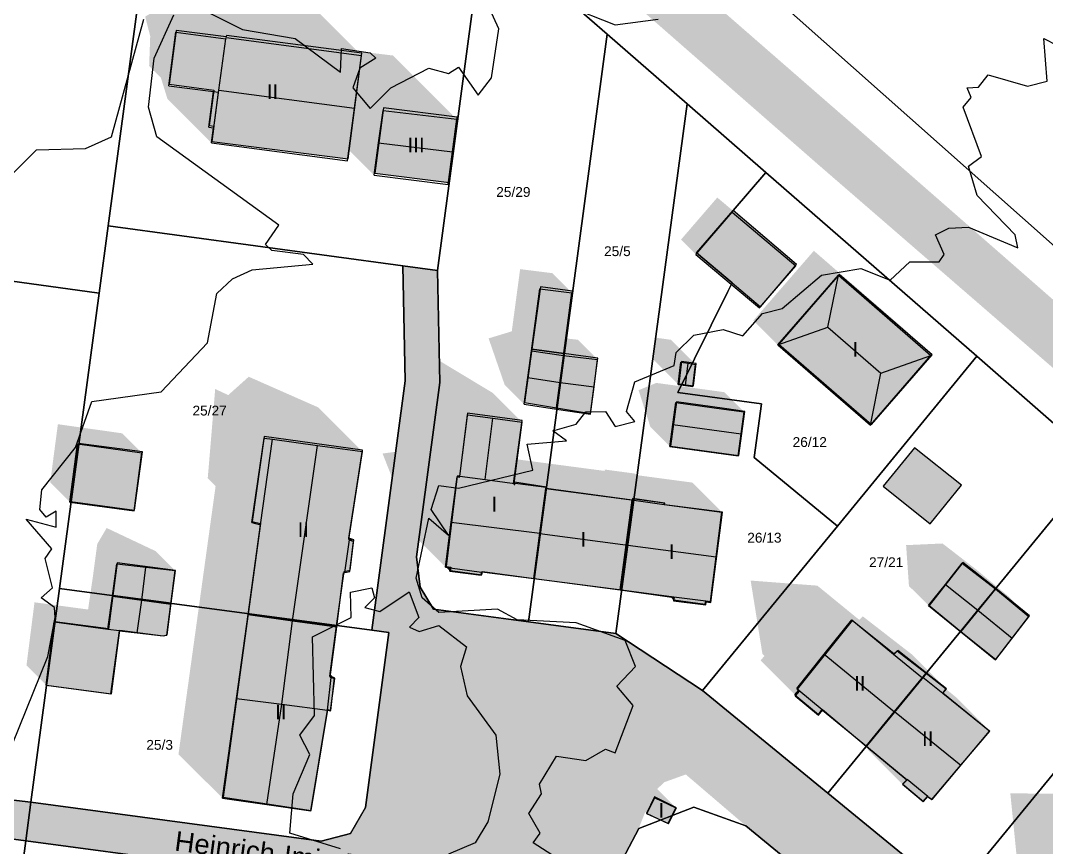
# Model space of a CAD drawing. Header units: millimetres. Extents: x 238 to 3518, y -74 to 2735.
# Drawn here: x 1813.9 to 1918.4, y 1874.7 to 1959.1 of the extents above; entities that cross this region are included whole.
import ezdxf
from ezdxf.enums import TextEntityAlignment as Align

# ---------------------------------------------------------------- set-up
doc = ezdxf.new("R2010")
doc.units = ezdxf.units.MM
for name, color, linetype in [('LP_Flurstueck_bez', 7, 'Continuous'), ('LP_Flurstuecke', 8, 'Continuous'), ('LP_Gebaeude_Dachaufsicht', 9, 'Continuous'), ('LP_Gebaeude_Dachschatten', 253, 'Continuous'), ('LP_Gebaeude_F', 254, 'Continuous'), ('LP_Gebaeude_Geschosszahl', 7, 'Continuous'), ('LP_Gebaeude_Schatten', 7, 'Continuous'), ('LP_Gebaeude_U', 7, 'Continuous'), ('LP_Topographie_Hoehenlinien', 8, 'Continuous'), ('LP_Verkehr_Strassen', 9, 'Continuous'), ('LP_Verkehr_Strassennamen', 7, 'Continuous')]:
    doc.layers.add(name, color=color, linetype=linetype)
doc.styles.get("Standard").update_dxf_attribs({"font": 'arial.ttf'})

msp = doc.modelspace()

# ---------------------------------------------------------------- hatches: boundary and pattern name
at = {"layer": 'LP_Gebaeude_Dachschatten'}
for points in [[(1847.92, 1950.12), (1848.63, 1955.5), (1834.83, 1957.33), (1834.81, 1957.18), (1834.09, 1951.96)], [(1858.35, 1948.99), (1850.82, 1949.89), (1850.37, 1946.58), (1857.9, 1945.66)], [(1897.22, 1933.08), (1891.06, 1925.98), (1896.15, 1927.78)], [(1906.65, 1924.9), (1897.22, 1933.08), (1896.15, 1927.78), (1901.56, 1923.09)], [(1891.06, 1925.98), (1900.49, 1917.8), (1901.56, 1923.09), (1896.15, 1927.78)], [(1869.22, 1924.89), (1865.94, 1925.37), (1865.58, 1922.65), (1868.86, 1922.16)], [(1872.68, 1924.51), (1869.22, 1924.89), (1868.86, 1922.16), (1872.32, 1921.71)], [(1881.17, 1924.21), (1880.9, 1921.95), (1881.64, 1921.85), (1881.92, 1924.11)], [(1887.31, 1916.93), (1887.62, 1919.16), (1885.54, 1919.45), (1880.66, 1920.11), (1880.36, 1917.87)], [(1862.02, 1918.5), (1859.44, 1918.84), (1858.64, 1912.61), (1861.22, 1912.27)], [(1844.14, 1915.74), (1839.55, 1916.37), (1838.34, 1907.65), (1837.07, 1898.49), (1841.59, 1897.87)], [(1866.81, 1906.79), (1867.42, 1911.33), (1867.43, 1911.47), (1864.28, 1911.89), (1864.26, 1911.74), (1864.18, 1911.76), (1864.19, 1911.87), (1863.99, 1911.9), (1861.22, 1912.27), (1858.64, 1912.61), (1858.63, 1912.49), (1858.36, 1912.53), (1857.77, 1907.91)], [(1876.39, 1910.14), (1867.42, 1911.33), (1866.81, 1906.75), (1875.76, 1905.57)], [(1884.76, 1904.39), (1885.34, 1908.95), (1879.46, 1909.73), (1876.39, 1910.14), (1875.76, 1905.57)], [(1823.7, 1903.68), (1823.26, 1900.38), (1826.23, 1899.97), (1826.66, 1903.32)], [(1913.22, 1901.12), (1909.83, 1903.74), (1908.12, 1901.57), (1911.44, 1898.93)], [(1916.61, 1898.3), (1913.22, 1901.12), (1911.44, 1898.93), (1914.92, 1896.09)], [(1826.23, 1899.97), (1823.26, 1900.38), (1822.77, 1897.02), (1823.96, 1896.87), (1823.96, 1896.84), (1825.78, 1896.63)], [(1841.59, 1897.87), (1837.07, 1898.49), (1835.89, 1889.95), (1840.52, 1889.35)], [(1902.93, 1888.57), (1905.79, 1892.04), (1902.84, 1894.46), (1898.58, 1897.94), (1895.78, 1894.46)], [(1895.78, 1894.46), (1892.98, 1890.97), (1893.19, 1890.79), (1893.2, 1890.79), (1895.58, 1888.81), (1895.59, 1888.83), (1900.06, 1885.09), (1902.93, 1888.57)], [(1909.69, 1883.14), (1912.64, 1886.62), (1907.86, 1890.48), (1905.84, 1892.11), (1902.95, 1888.6)], [(1840.52, 1889.35), (1835.89, 1889.95), (1834.48, 1879.76), (1838.98, 1879.12)]]:
    msp.add_hatch(color=253, dxfattribs=at).paths.add_polyline_path(points)
at = {"layer": 'LP_Gebaeude_F'}
for points in [[(1829.03, 1952.56), (1833.58, 1951.97), (1833.11, 1948.35), (1833.58, 1948.29), (1833.38, 1946.74), (1847.26, 1944.94), (1848.66, 1955.74), (1834.87, 1957.53), (1834.85, 1957.38), (1829.74, 1958.04)], [(1849.97, 1943.5), (1857.55, 1942.56), (1858.38, 1949.22), (1850.87, 1950.15)], [(1882.77, 1935.38), (1886.4, 1932.31), (1889.27, 1929.88), (1892.94, 1934.17), (1886.5, 1939.7)], [(1891.14, 1926.06), (1900.59, 1917.86), (1906.76, 1924.97), (1897.31, 1933.17)], [(1865.98, 1925.55), (1869.26, 1925.1), (1870.14, 1931.47), (1866.86, 1931.92)], [(1865.22, 1920.1), (1868.49, 1919.56), (1869.26, 1925.1), (1865.98, 1925.55)], [(1868.49, 1919.56), (1871.96, 1919), (1872.72, 1924.65), (1869.26, 1925.1)], [(1880.96, 1922.02), (1882.46, 1921.8), (1882.74, 1924.08), (1881.24, 1924.29)], [(1880.11, 1915.65), (1887.08, 1914.7), (1887.7, 1919.21), (1885.61, 1919.5), (1880.72, 1920.17)], [(1857.25, 1903.41), (1857.74, 1903.34), (1857.69, 1902.98), (1860.9, 1902.55), (1860.95, 1902.9), (1866.22, 1902.17), (1867.45, 1911.34), (1867.47, 1911.49), (1864.23, 1911.98), (1864.21, 1911.84), (1864.13, 1911.85), (1864.99, 1918.27), (1859.44, 1919.01), (1858.63, 1912.59), (1858.36, 1912.62)], [(1837.09, 1898.57), (1846.09, 1897.34), (1846.85, 1902.88), (1847.48, 1903.01), (1847.83, 1906.12), (1847.34, 1906.29), (1848.72, 1915.25), (1838.7, 1916.65), (1837.49, 1907.99), (1838.35, 1907.77)], [(1818.98, 1910.03), (1825.51, 1909.15), (1826.31, 1915.07), (1819.78, 1915.95)], [(1901.78, 1911.58), (1906.57, 1907.76), (1909.75, 1911.68), (1904.97, 1915.49)], [(1866.22, 1902.17), (1875, 1901), (1876.22, 1910.17), (1867.45, 1911.34)], [(1875, 1901), (1880.48, 1900.24), (1880.43, 1899.91), (1883.7, 1899.47), (1883.75, 1899.8), (1884.22, 1899.73), (1885.41, 1908.92), (1879.5, 1909.69), (1879.52, 1909.86), (1876.24, 1910.31), (1876.22, 1910.17)], [(1823.3, 1900.42), (1829.24, 1899.64), (1829.68, 1903), (1823.74, 1903.77)], [(1906.48, 1899.42), (1909.69, 1896.78), (1913.27, 1901.15), (1909.91, 1903.79)], [(1909.69, 1896.78), (1913.25, 1893.91), (1916.68, 1898.36), (1913.27, 1901.15)], [(1816.54, 1891.3), (1823.15, 1890.42), (1824.01, 1896.91), (1828.43, 1896.33), (1828.82, 1896.42), (1829.24, 1899.64), (1823.3, 1900.42), (1822.86, 1897.04), (1817.39, 1897.76)], [(1834.54, 1879.86), (1843.5, 1878.51), (1845.19, 1888.8), (1845.5, 1888.72), (1845.86, 1892.04), (1845.39, 1892.2), (1846.09, 1897.34), (1837.09, 1898.57)], [(1892.83, 1890.21), (1895.21, 1888.23), (1895.61, 1888.73), (1900.09, 1885.06), (1906.2, 1892.53), (1903.27, 1894.82), (1902.9, 1894.47), (1898.64, 1897.89), (1893.01, 1890.88), (1893.22, 1890.69)], [(1900.09, 1885.06), (1904.24, 1881.66), (1903.79, 1881.2), (1905.89, 1879.42), (1906.33, 1879.94), (1906.76, 1879.64), (1912.63, 1886.6), (1907.86, 1890.47), (1908.22, 1890.91), (1906.2, 1892.53)], [(1877.68, 1878.22), (1879.91, 1877.18), (1880.72, 1878.78), (1878.47, 1879.91)]]:
    msp.add_hatch(color=254, dxfattribs=at).paths.add_polyline_path(points)
at = {"layer": 'LP_Gebaeude_Schatten'}
for points in [[(1827.21, 1960.36), (1827.94, 1960.26), (1830.31, 1961.68), (1830.33, 1961.83), (1844.13, 1960), (1848.21, 1955.92), (1851.85, 1955.49), (1858.35, 1948.99), (1850.82, 1949.89), (1849.92, 1943.28), (1847.35, 1945.85), (1847.92, 1950.12), (1848.63, 1955.5), (1834.83, 1957.33), (1834.81, 1957.18), (1829.71, 1957.86), (1828.99, 1952.41), (1833.55, 1951.81), (1833.07, 1948.19), (1833.56, 1948.12), (1833.35, 1946.58), (1828.85, 1951.08), (1828.19, 1953.22), (1826.99, 1954.41), (1827.1, 1957.45), (1826.59, 1959.46), (1827.19, 1959.81), (1827.21, 1960.36)], [(1886.38, 1939.51), (1882.68, 1935.22), (1881.18, 1936.72), (1884.88, 1941.01), (1891.37, 1935.56), (1892.87, 1934.06), (1886.38, 1939.51)], [(1897.22, 1933.08), (1891.06, 1925.98), (1888.56, 1928.48), (1894.72, 1935.58), (1904.15, 1927.4), (1906.65, 1924.9), (1897.22, 1933.08)], [(1870.07, 1931.3), (1866.79, 1931.71), (1865.94, 1925.37), (1865.21, 1919.93), (1863.21, 1921.93), (1861.58, 1926.65), (1863.94, 1927.37), (1864.79, 1933.71), (1868.07, 1933.3), (1870.07, 1931.3)], [(1878.67, 1926.71), (1879.42, 1926.61), (1880.17, 1926.5), (1882.67, 1924), (1881.17, 1924.21), (1880.9, 1921.95), (1878.4, 1924.45), (1878.67, 1926.71)], [(1872.68, 1924.51), (1869.22, 1924.89), (1869.45, 1926.65), (1870.68, 1926.51), (1872.68, 1924.51)], [(1855.52, 1925), (1861.99, 1921.1), (1864.99, 1918.1), (1862.02, 1918.5), (1859.44, 1918.84), (1858.64, 1912.61), (1858.63, 1912.49), (1858.36, 1912.53), (1857.77, 1907.91), (1857.19, 1903.34), (1854.19, 1906.34), (1850.77, 1914.91), (1855.36, 1915.53), (1855.63, 1915.49), (1855.64, 1915.61), (1855.14, 1916.11), (1854.72, 1918.77), (1855.52, 1925)], [(1831.39, 1894.45), (1832.57, 1902.99), (1833.76, 1911.58), (1832.96, 1912.38), (1833.72, 1921.49), (1835.05, 1920.87), (1837.14, 1922.74), (1844.23, 1919.61), (1848.73, 1915.11), (1844.14, 1915.74), (1839.55, 1916.37), (1838.72, 1916.49), (1837.46, 1907.88), (1838.34, 1907.65), (1837.07, 1898.49), (1835.89, 1889.95), (1834.48, 1879.76), (1829.98, 1884.26), (1831.39, 1894.45)], [(1885.54, 1919.45), (1880.66, 1920.11), (1880.36, 1917.87), (1880.06, 1915.63), (1878.06, 1917.63), (1876.86, 1921.37), (1878.66, 1922.11), (1883.54, 1921.45), (1885.62, 1921.16), (1887.62, 1919.16), (1885.54, 1919.45)], [(1817.69, 1917.9), (1824.25, 1916.97), (1826.25, 1914.97), (1819.69, 1915.9), (1818.91, 1909.96), (1816.91, 1911.96), (1817.69, 1917.9)], [(1873.39, 1913.14), (1873.41, 1913.28), (1876.48, 1912.87), (1876.65, 1912.71), (1882.34, 1911.95), (1885.34, 1908.95), (1879.46, 1909.73), (1879.48, 1909.87), (1876.41, 1910.28), (1876.39, 1910.14), (1867.42, 1911.33), (1867.43, 1911.47), (1864.28, 1911.89), (1864.26, 1911.74), (1864.18, 1911.76), (1864.19, 1911.87), (1864.51, 1914.39), (1864.6, 1914.3), (1873.39, 1913.14)], [(1867.42, 1911.33), (1866.2, 1902.17), (1866.81, 1906.79), (1867.42, 1911.33)], [(1827.63, 1904.97), (1829.63, 1902.97), (1823.7, 1903.68), (1823.26, 1900.38), (1822.77, 1897.02), (1822.77, 1897.01), (1817.31, 1897.74), (1816.49, 1891.31), (1814.49, 1893.31), (1815.31, 1899.74), (1820.77, 1899.01), (1820.77, 1899.02), (1821.26, 1902.38), (1821.7, 1905.68), (1822.66, 1907.32), (1827.63, 1904.97)], [(1847.4, 1906.1), (1847.33, 1906.13), (1847.37, 1906.39), (1847.82, 1905.94), (1847.4, 1906.1)], [(1904.12, 1905.57), (1907.83, 1905.74), (1911.22, 1903.12), (1914.61, 1900.3), (1916.61, 1898.3), (1913.22, 1901.12), (1909.83, 1903.74), (1906.41, 1899.41), (1904.41, 1901.41), (1904.12, 1905.57)], [(1857.67, 1903.27), (1857.67, 1903.25), (1857.63, 1902.93), (1857.22, 1903.33), (1857.67, 1903.27)], [(1889.68, 1894.27), (1889.48, 1894.47), (1888.28, 1901.96), (1895.08, 1901.44), (1899.34, 1897.96), (1899.71, 1898.31), (1902.67, 1896.01), (1904.71, 1894.43), (1908.21, 1890.93), (1906.17, 1892.51), (1903.21, 1894.81), (1902.84, 1894.46), (1898.58, 1897.94), (1895.78, 1894.46), (1892.98, 1890.97), (1893.19, 1890.79), (1892.79, 1890.31), (1889.29, 1893.81), (1889.68, 1894.27)], [(1880.45, 1900.31), (1880.41, 1899.99), (1880.04, 1900.37), (1880.45, 1900.31)], [(1845.53, 1892.09), (1845.44, 1892.12), (1845.48, 1892.38), (1845.9, 1891.96), (1845.53, 1892.09)], [(1903.51, 1889.27), (1905.79, 1892.04), (1906.17, 1892.51), (1905.84, 1892.11), (1903.51, 1889.27)], [(1912.64, 1886.62), (1907.86, 1890.48), (1908.19, 1890.89), (1909.14, 1890.12), (1912.64, 1886.62)], [(1900.38, 1884.83), (1904.18, 1881.65), (1903.75, 1881.2), (1900.25, 1884.7), (1900.38, 1884.83)], [(1875, 1883.32), (1877.16, 1882.29), (1880.66, 1878.79), (1878.5, 1879.82), (1877.69, 1878.2), (1874.19, 1881.7), (1875, 1883.32)], [(1915.43, 1873.35), (1914.74, 1880.27), (1921.04, 1880.2), (1925.85, 1876.26), (1926.18, 1876.61), (1928.67, 1874.64), (1929.17, 1874.14), (1931.33, 1872.29), (1934.33, 1869.29), (1932.17, 1871.14), (1929.68, 1873.11), (1929.35, 1872.76), (1924.54, 1876.7), (1921.74, 1873.27), (1918.93, 1869.85), (1919.28, 1869.51), (1918.82, 1868.95), (1915.32, 1872.45), (1915.78, 1873), (1915.43, 1873.35)]]:
    msp.add_hatch(color=7, dxfattribs=at).paths.add_polyline_path(points)
at = {"layer": 'LP_Verkehr_Strassen'}
for points in [[(1637.16, 2163.21), (1651.21, 2151.15), (1679.17, 2126.85), (1682.11, 2124.3), (1695.85, 2112.35), (1697.12, 2111.25), (1704.28, 2105.07), (1721.62, 2090.1), (1727.96, 2084.63), (1736.03, 2077.6), (1740.07, 2074.07), (1744.37, 2070.31), (1746.65, 2071.47), (1748.16, 2071.66), (1749.4, 2071.85), (1750.92, 2071.28), (1758.6, 2064.34), (1763.44, 2060.07), (1766.66, 2057.23), (1784.76, 2040.9), (1832.81, 1998.98), (1894.99, 1944.52), (1951.83, 1895.26), (1973.83, 1875.98), (1979.4, 1881.55), (1980.41, 1883.43), (1980.85, 1885.52), (1980.63, 1887.55), (1979.62, 1889.72), (1977.59, 1891.46), (1975.35, 1892.76), (1972.31, 1893.41), (1969.85, 1893.41), (1967.39, 1892.83), (1964.57, 1892.4), (1962.76, 1892.76), (1961.31, 1893.63), (1898.07, 1949.01), (1839.97, 1999.68), (1774.85, 2056.52), (1746.39, 2081.31), (1744.53, 2083.44), (1744.03, 2085.11), (1743.99, 2086.6), (1729.85, 2099.63), (1715.87, 2111.75), (1711.34, 2115.68), (1678.3, 2144.34), (1658.97, 2161.11), (1651.42, 2167.65), (1645.22, 2173.03), (1642.58, 2175.32)], [(1814.41, 1875.44), (1831.17, 1873.19), (1840.09, 1871.99), (1849.02, 1870.8), (1861.79, 1869.08), (1864.42, 1867.53), (1865.2, 1864.6), (1860.15, 1826.97), (1843.4, 1829.19), (1834.48, 1830.36), (1834.09, 1827.39), (1859.75, 1824), (1857.76, 1809.14), (1855.77, 1794.3), (1855.57, 1793.63), (1853.46, 1792.18), (1850.4, 1769.54), (1847.17, 1745.66), (1844.31, 1724.46), (1846.45, 1721.66), (1843.23, 1697.78), (1841.65, 1686.08), (1841.37, 1682.4), (1839.81, 1679.19), (1853.98, 1682.73), (1852.21, 1684.15), (1850.78, 1685.94), (1849.99, 1688.52), (1849.79, 1691.39), (1850.44, 1695.99), (1852.94, 1713.58), (1855.74, 1715.7), (1859.03, 1740), (1862.65, 1766.79), (1865.66, 1789.08), (1863.53, 1791.89), (1863.79, 1793.93), (1865.79, 1808.78), (1867.85, 1824.12), (1869.72, 1837.99), (1870.91, 1846.91), (1872.11, 1855.82), (1874.24, 1871.64), (1876.87, 1876.67), (1878.28, 1880.25), (1879.48, 1881.4), (1881.67, 1882.19), (1887.8, 1876.95), (1914.83, 1854.74), (1914.19, 1850.12), (1912.97, 1841.23), (1915.95, 1840.83), (1917.55, 1852.5), (1937.93, 1835.76), (1958.82, 1818.55), (1978.23, 1802.55), (1979.75, 1798.1), (1996.84, 1784.07), (2015.88, 1768.44), (2016.22, 1770.84), (2033.01, 1757.14), (2036.22, 1749), (2032.37, 1721.08), (2031.69, 1716.13), (2043.91, 1716.77), (2043.35, 1718.05), (2043.26, 1719.41), (2043.61, 1721.88), (2047.18, 1747.11), (2047.41, 1749.84), (2047.29, 1751.62), (2047.08, 1753.19), (2046.68, 1754.76), (2050.9, 1754.92), (2051.49, 1759.27), (2038.58, 1766.14), (2017.9, 1783.01), (1998.87, 1798.61), (1981.79, 1812.58), (1979.46, 1811.29), (1979.54, 1811.84), (1960.09, 1827.8), (1933.48, 1849.64), (1922.2, 1858.9), (1908.9, 1869.82), (1896.16, 1880.27), (1883.38, 1890.76), (1874.55, 1896.55), (1865.63, 1897.74), (1855.95, 1899.03), (1854.59, 1901.3), (1854.22, 1904.37), (1856.6, 1922.15), (1856.36, 1933.56), (1852.83, 1934.04), (1853.09, 1922.33), (1849.68, 1896.89), (1851.42, 1896.66), (1849.03, 1878.83), (1847.51, 1876.18), (1844.53, 1875.4), (1814.94, 1879.37)], [(1725.68, 1884.81), (1733.44, 1886.29), (1748.18, 1884.29), (1776.37, 1880.46), (1778.52, 1877.64), (1776.56, 1863.3), (1774.29, 1846.74), (1774.12, 1845.47), (1771.68, 1827.65), (1770.98, 1822.55), (1774.94, 1822.01), (1783.38, 1820.88), (1785.11, 1833.76), (1778.18, 1834.7), (1776.04, 1837.51), (1777.24, 1846.36), (1778.12, 1852.83), (1781.45, 1877.32), (1784.26, 1879.46), (1785.75, 1879.26), (1814.41, 1875.44), (1814.94, 1879.37), (1786.26, 1882.72), (1779.34, 1883.66), (1726.48, 1890.84), (1726.01, 1887.29)]]:
    msp.add_hatch(color=9, dxfattribs=at).paths.add_polyline_path(points)

# ---------------------------------------------------------------- linework, layer by layer
at = {"layer": 'LP_Flurstuecke', "color": 8}
for points in [[(1868.14, 1981.33), (1872.76, 1977.34), (1944.98, 1913.19), (1967.11, 1894.87), (1980.32, 1894.89), (1964.09, 1927.2), (1951.18, 1955.47), (1929.47, 2011.48), (1888.07, 2101.04), (1884.98, 2107)], [(1786.44, 1936.16), (1821.89, 1931.27), (1822.81, 1938.11), (1830.46, 1995.3), (1798.32, 2023.29), (1796.63, 2010.39), (1795.89, 2005.46), (1793.73, 1989.61), (1791.3, 1971.79), (1788.87, 1953.99)], [(1822.81, 1938.11), (1852.83, 1934.04), (1856.36, 1933.56), (1861.06, 1968.66), (1830.46, 1995.3)], [(1854.22, 1904.37), (1854.59, 1901.3), (1855.95, 1899.03), (1865.63, 1897.74), (1873.67, 1957.67), (1861.06, 1968.66), (1856.36, 1933.56), (1856.6, 1922.15)], [(1865.63, 1897.74), (1874.55, 1896.55), (1881.81, 1950.57), (1873.67, 1957.67)], [(1874.55, 1896.55), (1883.38, 1890.76), (1897.12, 1907.5), (1888.65, 1914.49), (1889.4, 1919.98), (1880.85, 1921.15), (1885.95, 1931.42), (1886.4, 1932.31), (1882.77, 1935.38), (1886.5, 1939.7), (1889.84, 1943.57), (1881.81, 1950.57)], [(1880.85, 1921.15), (1889.4, 1919.98), (1888.65, 1914.49), (1897.12, 1907.5), (1911.32, 1924.84), (1889.84, 1943.57), (1886.5, 1939.7), (1882.77, 1935.38), (1886.4, 1932.31), (1885.95, 1931.42)], [(1817.86, 1901.15), (1849.68, 1896.89), (1853.09, 1922.33), (1852.83, 1934.04), (1822.81, 1938.11), (1821.89, 1931.27)], [(1779.34, 1883.66), (1786.26, 1882.72), (1814.94, 1879.37), (1817.86, 1901.15), (1821.89, 1931.27), (1786.44, 1936.16), (1784.01, 1918.33), (1781.58, 1900.5)], [(1883.38, 1890.76), (1896.16, 1880.27), (1923.76, 1913.96), (1911.32, 1924.84), (1897.12, 1907.5)], [(1896.16, 1880.27), (1908.9, 1869.82), (1936.22, 1903.13), (1923.76, 1913.96)], [(1908.9, 1869.82), (1922.2, 1858.9), (1931.96, 1870.82), (1935.91, 1875.35), (1939.48, 1879.72), (1944.95, 1886.65), (1946.04, 1894.55), (1936.22, 1903.13)], [(1814.94, 1879.37), (1844.53, 1875.4), (1847.51, 1876.18), (1849.03, 1878.83), (1851.42, 1896.66), (1849.68, 1896.89), (1817.86, 1901.15)], [(1785.75, 1879.26), (1814.41, 1875.44), (1814.94, 1879.37), (1786.26, 1882.72)], [(1778.12, 1852.83), (1810.79, 1848.4), (1814.41, 1875.44), (1785.75, 1879.26), (1784.26, 1879.46), (1781.45, 1877.32)], [(1872.11, 1855.82), (1914.19, 1850.12), (1914.83, 1854.74), (1887.8, 1876.95), (1882.5, 1878.84), (1876.87, 1876.67), (1874.24, 1871.64)], [(1808.43, 1830.77), (1825.14, 1828.57), (1827.27, 1845.65), (1828.04, 1851.2), (1829.07, 1858.7), (1830.3, 1867.87), (1831.17, 1873.19), (1814.41, 1875.44), (1810.79, 1848.4)]]:
    msp.add_lwpolyline(points, close=True, dxfattribs=at)
for points in [[(1861.06, 1968.66), (1873.67, 1957.67), (1881.81, 1950.57), (1889.84, 1943.57), (1911.32, 1924.84), (1923.76, 1913.96), (1936.22, 1903.13), (1946.04, 1894.55), (1957.11, 1884.92), (1966.87, 1876.4), (1972.61, 1871.4), (1986.54, 1884.06), (1980.32, 1894.89), (1967.11, 1894.87), (1944.98, 1913.19), (1872.76, 1977.34)], [(1908.9, 1869.82), (1896.16, 1880.27), (1883.38, 1890.76), (1874.55, 1896.55), (1865.63, 1897.74), (1855.95, 1899.03), (1854.59, 1901.3), (1854.22, 1904.37), (1856.6, 1922.15), (1856.36, 1933.56), (1852.83, 1934.04), (1853.09, 1922.33), (1849.68, 1896.89), (1851.42, 1896.66), (1849.03, 1878.83), (1847.51, 1876.18), (1844.53, 1875.4), (1814.94, 1879.37), (1814.41, 1875.44), (1831.17, 1873.19)], [(1859.03, 1740), (1862.65, 1766.79), (1865.66, 1789.08), (1863.53, 1791.89), (1863.79, 1793.93), (1865.79, 1808.78), (1867.85, 1824.12), (1869.72, 1837.99), (1870.91, 1846.91), (1872.11, 1855.82), (1874.24, 1871.64), (1876.87, 1876.67), (1882.5, 1878.84), (1887.8, 1876.95), (1914.83, 1854.74), (1914.19, 1850.12), (1912.97, 1841.23), (1915.95, 1840.83), (1917.55, 1852.5), (1937.93, 1835.76)]]:
    msp.add_lwpolyline(points, dxfattribs=at)
at = {"layer": 'LP_Gebaeude_Dachaufsicht', "color": 9}
for p, q in [((1828.99, 1952.41, 78.21), (1829.71, 1957.86, 78.21)), ((1829.71, 1957.86, 78.21), (1834.81, 1957.18, 78.21)), ((1834.09, 1951.96, 85.54), (1834.81, 1957.18, 81.57)), ((1834.09, 1951.96, 78.21), (1834.81, 1957.18, 78.21)), ((1834.81, 1957.18, 81.57), (1834.83, 1957.33, 81.45)), ((1834.83, 1957.33, 81.45), (1848.63, 1955.5, 81.45)), ((1847.92, 1950.12, 85.54), (1848.63, 1955.5, 81.45)), ((1828.99, 1952.41, 78.21), (1833.55, 1951.81, 78.21)), ((1833.07, 1948.19, 81.45), (1833.55, 1951.81, 81.45)), ((1833.55, 1951.81, 78.21), (1834.07, 1951.74, 78.21)), ((1833.55, 1951.81, 81.45), (1834.07, 1951.74, 81.45)), ((1833.57, 1948.12, 82.62), (1834.09, 1951.96, 85.54)), ((1834.07, 1951.74, 78.21), (1834.09, 1951.96, 78.21)), ((1834.09, 1951.96, 85.54), (1847.92, 1950.12, 85.54)), ((1833.57, 1948.12, 81.45), (1834.07, 1951.74, 81.45)), ((1847.21, 1944.75, 81.45), (1847.92, 1950.12, 85.54)), ((1850.37, 1946.58, 85.22), (1850.82, 1949.89, 84.03)), ((1850.82, 1949.89, 84.03), (1858.35, 1948.99, 84.03)), ((1857.9, 1945.66, 85.22), (1858.35, 1948.99, 84.03)), ((1833.07, 1948.19, 81.45), (1833.56, 1948.12, 81.45)), ((1833.35, 1946.58, 81.45), (1833.56, 1948.12, 82.62)), ((1833.56, 1948.12, 82.62), (1833.57, 1948.12, 82.62)), ((1833.56, 1948.12, 81.45), (1833.57, 1948.12, 81.45)), ((1833.35, 1946.58, 81.45), (1847.21, 1944.75, 81.45)), ((1849.92, 1943.28, 84.03), (1850.37, 1946.58, 85.22)), ((1850.37, 1946.58, 85.22), (1857.9, 1945.66, 85.22)), ((1857.46, 1942.34, 84.03), (1857.9, 1945.66, 85.22)), ((1849.92, 1943.28, 84.03), (1857.46, 1942.34, 84.03)), ((1882.68, 1935.22, 77.99), (1886.38, 1939.51, 77.99)), ((1886.38, 1939.51, 77.99), (1892.87, 1934.06, 77.99)), ((1882.68, 1935.22, 77.99), (1886.3, 1932.18, 77.99)), ((1889.17, 1929.76, 77.99), (1892.87, 1934.06, 77.99)), ((1891.06, 1925.98, 79.7), (1897.22, 1933.08, 79.7)), ((1896.15, 1927.78, 81.9), (1897.22, 1933.08, 79.7)), ((1897.22, 1933.08, 79.7), (1906.65, 1924.9, 79.7)), ((1886.3, 1932.18, 77.99), (1889.17, 1929.76, 77.99)), ((1865.94, 1925.37, 78.66), (1866.79, 1931.71, 78.66)), ((1866.79, 1931.71, 78.66), (1870.07, 1931.3, 78.66)), ((1869.22, 1924.89, 78.66), (1870.07, 1931.3, 78.66)), ((1891.06, 1925.98, 79.7), (1896.15, 1927.78, 81.9)), ((1896.15, 1927.78, 81.9), (1901.56, 1923.09, 81.9)), ((1891.06, 1925.98, 79.7), (1900.49, 1917.8, 79.7)), ((1865.58, 1922.65, 81.69), (1865.94, 1925.37, 78.66)), ((1865.94, 1925.37, 78.66), (1869.22, 1924.89, 78.66)), ((1868.86, 1922.16, 81.69), (1869.22, 1924.89, 78.66)), ((1869.22, 1924.89, 78.66), (1872.68, 1924.51, 78.66)), ((1900.49, 1917.8, 79.7), (1906.65, 1924.9, 79.7)), ((1901.56, 1923.09, 81.9), (1906.65, 1924.9, 79.7)), ((1872.32, 1921.71, 81.69), (1872.68, 1924.51, 78.66)), ((1880.9, 1921.95, 79.49), (1881.17, 1924.21, 79.49)), ((1881.17, 1924.21, 79.49), (1881.92, 1924.11, 79.75)), ((1881.64, 1921.85, 79.75), (1881.92, 1924.11, 79.75)), ((1881.92, 1924.11, 79.75), (1882.67, 1924, 79.49)), ((1882.39, 1921.74, 79.49), (1882.67, 1924, 79.49)), ((1865.21, 1919.93, 78.66), (1865.58, 1922.65, 81.69)), ((1865.58, 1922.65, 81.69), (1868.86, 1922.16, 81.69)), ((1900.49, 1917.8, 79.7), (1901.56, 1923.09, 81.9)), ((1868.49, 1919.43, 78.66), (1868.86, 1922.16, 81.69)), ((1868.86, 1922.16, 81.69), (1872.32, 1921.71, 81.69)), ((1871.97, 1918.91, 78.66), (1872.32, 1921.71, 81.69)), ((1880.9, 1921.95, 79.49), (1881.64, 1921.85, 79.75)), ((1881.64, 1921.85, 79.75), (1882.39, 1921.74, 79.49)), ((1865.21, 1919.93, 78.66), (1868.49, 1919.43, 78.66)), ((1868.49, 1919.43, 78.66), (1871.97, 1918.91, 78.66)), ((1880.36, 1917.87, 81.25), (1880.66, 1920.11, 78.93)), ((1880.66, 1920.11, 78.93), (1885.54, 1919.45, 78.93)), ((1885.54, 1919.45, 78.93), (1887.62, 1919.16, 78.93)), ((1858.64, 1912.61, 80.53), (1859.44, 1918.84, 80.53)), ((1859.44, 1918.84, 80.53), (1862.02, 1918.5, 85.11)), ((1861.22, 1912.27, 85.11), (1862.02, 1918.5, 85.11)), ((1862.02, 1918.5, 85.11), (1864.99, 1918.1, 79.83)), ((1887.31, 1916.93, 81.25), (1887.62, 1919.16, 78.93)), ((1864.19, 1911.87, 79.83), (1864.99, 1918.1, 79.83)), ((1880.06, 1915.63, 78.93), (1880.36, 1917.87, 81.25)), ((1880.36, 1917.87, 81.25), (1887.31, 1916.93, 81.25)), ((1837.46, 1907.88, 82.01), (1838.72, 1916.49, 82.01)), ((1838.34, 1907.65, 82.01), (1839.55, 1916.37, 82.01)), ((1838.72, 1916.49, 82.01), (1839.55, 1916.37, 82.01)), ((1839.55, 1916.37, 82.01), (1844.14, 1915.74, 85.19)), ((1887.01, 1914.69, 78.93), (1887.31, 1916.93, 81.25)), ((1818.91, 1909.96, 77.75), (1819.69, 1915.9, 77.75)), ((1819.69, 1915.9, 77.75), (1826.25, 1914.97, 77.75)), ((1841.59, 1897.87, 85.19), (1844.14, 1915.74, 85.19)), ((1844.14, 1915.74, 85.19), (1848.73, 1915.11, 82.01)), ((1880.06, 1915.63, 78.93), (1887.01, 1914.69, 78.93)), ((1825.46, 1909.08, 77.75), (1826.25, 1914.97, 77.75)), ((1847.33, 1906.13, 82.06), (1848.73, 1915.11, 82.01)), ((1857.77, 1907.91, 85.95), (1858.36, 1912.53, 80.32)), ((1858.36, 1912.53, 80.32), (1858.63, 1912.49, 80.32)), ((1858.63, 1912.49, 80.32), (1858.64, 1912.61, 80.18)), ((1858.64, 1912.61, 80.53), (1861.22, 1912.27, 85.11)), ((1858.64, 1912.61, 80.18), (1861.22, 1912.27, 80.18)), ((1861.22, 1912.27, 85.11), (1863.99, 1911.9, 80.18)), ((1861.22, 1912.27, 80.18), (1863.99, 1911.9, 80.18)), ((1863.99, 1911.9, 80.18), (1864.19, 1911.87, 80.18)), ((1863.99, 1911.9, 80.18), (1864.19, 1911.87, 79.83)), ((1864.18, 1911.76, 80.32), (1864.19, 1911.87, 80.18)), ((1864.18, 1911.76, 80.32), (1864.26, 1911.74, 80.33)), ((1864.26, 1911.74, 80.33), (1864.28, 1911.89, 80.15)), ((1864.28, 1911.89, 80.15), (1867.43, 1911.47, 80.15)), ((1866.81, 1906.75, 85.95), (1867.42, 1911.33, 80.18)), ((1866.81, 1906.79, 85.95), (1867.42, 1911.33, 80.33)), ((1867.42, 1911.33, 80.33), (1867.43, 1911.47, 80.15)), ((1867.42, 1911.33, 80.18), (1876.39, 1910.14, 80.18)), ((1818.91, 1909.96, 77.75), (1825.46, 1909.08, 77.75)), ((1875.76, 1905.57, 85.95), (1876.39, 1910.14, 80.18)), ((1875.76, 1905.57, 85.96), (1876.39, 1910.14, 80.22)), ((1876.39, 1910.14, 80.22), (1876.41, 1910.28, 80.22)), ((1876.39, 1910.14, 80.22), (1879.46, 1909.73, 80.22)), ((1876.41, 1910.28, 80.22), (1879.48, 1909.87, 80.22)), ((1879.46, 1909.73, 80.22), (1879.48, 1909.87, 80.22)), ((1879.46, 1909.73, 80.22), (1885.34, 1908.95, 80.22)), ((1884.76, 1904.39, 85.96), (1885.34, 1908.95, 80.22)), ((1837.46, 1907.88, 82.01), (1838.34, 1907.65, 82.01)), ((1857.19, 1903.34, 80.22), (1857.77, 1907.91, 85.95)), ((1857.77, 1907.91, 85.95), (1866.81, 1906.79, 85.95)), ((1837.07, 1898.49, 82.01), (1838.34, 1907.65, 82.01)), ((1866.2, 1902.17, 80.21), (1866.81, 1906.79, 85.95)), ((1846.92, 1902.77, 82.01), (1847.4, 1906.1, 82.01)), ((1847.33, 1906.13, 82.06), (1847.4, 1906.1, 82.01)), ((1847.4, 1906.1, 82.01), (1847.82, 1905.94, 82.01)), ((1847.45, 1902.87, 82.01), (1847.82, 1905.94, 82.01)), ((1866.2, 1902.17, 80.18), (1866.81, 1906.75, 85.95)), ((1866.81, 1906.75, 85.95), (1875.76, 1905.57, 85.95)), ((1875.12, 1901, 80.22), (1875.76, 1905.57, 85.96)), ((1875.12, 1901, 80.18), (1875.76, 1905.57, 85.95)), ((1875.76, 1905.57, 85.96), (1884.76, 1904.39, 85.96)), ((1823.26, 1900.38, 78.45), (1823.7, 1903.68, 78.45)), ((1823.7, 1903.68, 78.45), (1826.66, 1903.32, 81)), ((1884.18, 1899.83, 80.22), (1884.76, 1904.39, 85.96)), ((1908.12, 1901.57, 81.75), (1909.83, 1903.74, 79.14)), ((1909.83, 1903.74, 79.14), (1913.22, 1901.12, 79.14)), ((1826.23, 1899.97, 81), (1826.66, 1903.32, 81)), ((1826.66, 1903.32, 81), (1829.63, 1902.97, 78.45)), ((1829.2, 1899.57, 78.45), (1829.63, 1902.97, 78.45)), ((1846.1, 1897.25, 82.01), (1846.79, 1902.75, 82.09)), ((1846.79, 1902.75, 82.09), (1846.92, 1902.77, 82.01)), ((1846.92, 1902.77, 82.01), (1847.45, 1902.87, 82.01)), ((1857.19, 1903.34, 80.22), (1857.67, 1903.27, 80.22)), ((1857.63, 1902.93, 80.18), (1857.67, 1903.25, 80.18)), ((1857.63, 1902.93, 80.18), (1860.83, 1902.51, 80.18)), ((1857.67, 1903.25, 80.18), (1857.67, 1903.27, 80.22)), ((1857.67, 1903.25, 80.18), (1860.87, 1902.83, 80.18)), ((1860.83, 1902.51, 80.18), (1860.87, 1902.83, 80.18)), ((1860.87, 1902.83, 80.18), (1860.88, 1902.86, 80.22)), ((1860.88, 1902.86, 80.22), (1866.2, 1902.17, 80.21)), ((1866.2, 1902.17, 80.18), (1875.12, 1901, 80.18)), ((1906.41, 1899.41, 79.14), (1908.12, 1901.57, 81.75)), ((1908.12, 1901.57, 81.75), (1911.44, 1898.93, 81.75)), ((1875.12, 1901, 80.22), (1880.45, 1900.31, 80.22)), ((1911.44, 1898.93, 81.75), (1913.22, 1901.12, 79.14)), ((1913.22, 1901.12, 79.14), (1916.61, 1898.3, 79.14)), ((1822.77, 1897.02, 78.45), (1823.26, 1900.38, 78.45)), ((1823.26, 1900.38, 78.45), (1826.23, 1899.97, 81)), ((1825.78, 1896.63, 81), (1826.23, 1899.97, 81)), ((1826.23, 1899.97, 81), (1829.2, 1899.57, 78.45)), ((1828.8, 1896.39, 78.45), (1829.2, 1899.57, 78.45)), ((1880.41, 1899.99, 80.22), (1880.45, 1900.31, 80.22)), ((1880.41, 1899.99, 80.22), (1883.66, 1899.57, 80.22)), ((1880.45, 1900.31, 80.22), (1883.7, 1899.89, 80.22)), ((1883.66, 1899.57, 80.22), (1883.7, 1899.89, 80.22)), ((1883.7, 1899.89, 80.22), (1884.18, 1899.83, 80.22)), ((1835.89, 1889.95, 82.01), (1837.07, 1898.49, 82.01)), ((1837.07, 1898.49, 82.01), (1841.59, 1897.87, 85.19)), ((1906.41, 1899.41, 79.14), (1909.66, 1896.75, 79.14)), ((1909.66, 1896.75, 79.14), (1911.44, 1898.93, 81.75)), ((1911.44, 1898.93, 81.75), (1914.92, 1896.09, 81.75)), ((1816.49, 1891.31, 77.86), (1817.31, 1897.74, 77.86)), ((1817.31, 1897.74, 77.86), (1822.77, 1897.01, 77.86)), ((1840.52, 1889.35, 85.19), (1841.59, 1897.87, 85.19)), ((1841.59, 1897.87, 85.19), (1846.1, 1897.25, 82.01)), ((1895.78, 1894.46, 86.8), (1898.58, 1897.94, 81.45)), ((1898.58, 1897.94, 81.45), (1902.84, 1894.46, 81.45)), ((1914.92, 1896.09, 81.75), (1916.61, 1898.3, 79.14)), ((1822.77, 1897.02, 78.45), (1823.96, 1896.87, 79.45)), ((1822.77, 1897.02, 77.86), (1823.96, 1896.87, 77.86)), ((1822.77, 1897.01, 77.86), (1822.77, 1897.02, 77.86)), ((1823.1, 1890.4, 77.86), (1823.96, 1896.84, 77.86)), ((1823.96, 1896.84, 77.86), (1823.96, 1896.87, 77.86)), ((1823.96, 1896.84, 79.46), (1823.96, 1896.87, 79.45)), ((1823.96, 1896.84, 79.46), (1825.78, 1896.63, 81)), ((1825.78, 1896.63, 81), (1828.42, 1896.31, 78.76)), ((1828.42, 1896.31, 78.76), (1828.8, 1896.39, 78.45)), ((1845.44, 1892.12, 82.07), (1846.1, 1897.25, 82.01)), ((1909.66, 1896.75, 79.14), (1913.22, 1893.89, 79.14)), ((1828.42, 1896.31, 78.76), (1828.42, 1896.31, 78.76)), ((1913.22, 1893.89, 79.14), (1914.92, 1896.09, 81.75)), ((1892.98, 1890.97, 81.45), (1895.78, 1894.46, 86.8)), ((1895.78, 1894.46, 86.8), (1902.93, 1888.57, 86.8)), ((1902.84, 1894.46, 81.45), (1903.21, 1894.81, 81.45)), ((1902.84, 1894.46, 81.45), (1905.79, 1892.04, 81.45)), ((1903.21, 1894.81, 81.45), (1906.17, 1892.51, 81.45)), ((1905.79, 1892.04, 81.45), (1906.17, 1892.51, 81.45)), ((1905.84, 1892.11, 81.41), (1906.17, 1892.51, 81.41)), ((1906.17, 1892.51, 81.41), (1908.21, 1890.93, 81.41)), ((1816.49, 1891.31, 77.86), (1823.1, 1890.4, 77.86)), ((1845.16, 1888.76, 82.01), (1845.53, 1892.09, 82.01)), ((1845.44, 1892.12, 82.07), (1845.53, 1892.09, 82.01)), ((1845.46, 1888.68, 82.01), (1845.9, 1891.96, 82.01)), ((1845.53, 1892.09, 82.01), (1845.9, 1891.96, 82.01)), ((1902.93, 1888.57, 86.8), (1905.79, 1892.04, 81.45)), ((1902.95, 1888.6, 86.78), (1905.84, 1892.11, 81.41)), ((1905.84, 1892.11, 81.41), (1907.86, 1890.48, 81.41)), ((1892.79, 1890.31, 81.45), (1893.19, 1890.79, 81.45)), ((1892.79, 1890.31, 81.45), (1895.18, 1888.32, 81.45)), ((1892.98, 1890.97, 81.45), (1893.19, 1890.79, 81.44)), ((1893.19, 1890.79, 81.45), (1893.2, 1890.79, 81.45)), ((1893.19, 1890.79, 81.44), (1893.2, 1890.79, 81.45)), ((1893.2, 1890.79, 81.45), (1895.58, 1888.81, 81.45)), ((1907.86, 1890.48, 81.41), (1908.21, 1890.93, 81.41)), ((1907.86, 1890.48, 81.41), (1912.64, 1886.62, 81.41)), ((1834.48, 1879.76, 82.01), (1835.89, 1889.95, 82.01)), ((1835.89, 1889.95, 82.01), (1840.52, 1889.35, 85.19)), ((1838.98, 1879.12, 85.19), (1840.52, 1889.35, 85.19)), ((1840.52, 1889.35, 85.19), (1845.16, 1888.76, 82.01)), ((1843.48, 1878.47, 82.01), (1845.16, 1888.76, 82.01)), ((1845.16, 1888.76, 82.01), (1845.46, 1888.68, 82.01)), ((1895.18, 1888.32, 81.45), (1895.58, 1888.81, 81.45)), ((1895.58, 1888.81, 81.45), (1895.59, 1888.83, 81.47)), ((1895.59, 1888.83, 81.47), (1900.06, 1885.09, 81.45)), ((1900.06, 1885.09, 81.41), (1902.95, 1888.6, 86.78)), ((1900.06, 1885.09, 81.45), (1902.93, 1888.57, 86.8)), ((1902.95, 1888.6, 86.78), (1909.69, 1883.14, 86.78)), ((1909.69, 1883.14, 86.78), (1912.64, 1886.62, 81.41)), ((1900.06, 1885.09, 81.41), (1904.18, 1881.65, 81.33)), ((1906.74, 1879.65, 81.41), (1909.69, 1883.14, 86.78)), ((1903.75, 1881.2, 81.41), (1904.18, 1881.65, 81.41)), ((1903.75, 1881.2, 81.41), (1905.87, 1879.43, 81.41)), ((1904.18, 1881.65, 81.33), (1904.23, 1881.7, 81.41)), ((1904.18, 1881.65, 81.41), (1904.23, 1881.7, 81.41)), ((1904.23, 1881.7, 81.41), (1906.33, 1879.99, 81.41)), ((1834.48, 1879.76, 82.01), (1838.98, 1879.12, 85.19)), ((1877.69, 1878.2, 81.23), (1878.5, 1879.82, 81.23)), ((1878.5, 1879.82, 81.23), (1880.66, 1878.79, 81.23)), ((1905.87, 1879.43, 81.41), (1906.3, 1879.96, 81.41)), ((1906.3, 1879.96, 81.41), (1906.33, 1879.99, 81.41)), ((1906.3, 1879.96, 81.36), (1906.33, 1879.99, 81.41)), ((1906.3, 1879.96, 81.36), (1906.74, 1879.65, 81.41)), ((1838.98, 1879.12, 85.19), (1843.48, 1878.47, 82.01)), ((1879.88, 1877.19, 81.23), (1880.66, 1878.79, 81.23)), ((1877.69, 1878.2, 81.23), (1879.88, 1877.19, 81.23))]:
    msp.add_line(p, q, dxfattribs=at)
at = {"layer": 'LP_Gebaeude_U', "color": 7}
for points in [[(1829.03, 1952.56), (1833.58, 1951.97), (1833.11, 1948.35), (1833.58, 1948.29), (1833.38, 1946.74), (1847.26, 1944.94), (1848.66, 1955.74), (1834.87, 1957.53), (1834.85, 1957.38), (1829.74, 1958.04)], [(1849.97, 1943.5), (1857.55, 1942.56), (1858.38, 1949.22), (1850.87, 1950.15)], [(1882.77, 1935.38), (1886.4, 1932.31), (1889.27, 1929.88), (1892.94, 1934.17), (1886.5, 1939.7)], [(1891.14, 1926.06), (1900.59, 1917.86), (1906.76, 1924.97), (1897.31, 1933.17)], [(1865.98, 1925.55), (1869.26, 1925.1), (1870.14, 1931.47), (1866.86, 1931.92)], [(1865.22, 1920.1), (1868.49, 1919.56), (1869.26, 1925.1), (1865.98, 1925.55)], [(1868.49, 1919.56), (1871.96, 1919), (1872.72, 1924.65), (1869.26, 1925.1)], [(1880.96, 1922.02), (1882.46, 1921.8), (1882.74, 1924.08), (1881.24, 1924.29)], [(1880.11, 1915.65), (1887.08, 1914.7), (1887.7, 1919.21), (1885.61, 1919.5), (1880.72, 1920.17)], [(1857.25, 1903.41), (1857.74, 1903.34), (1857.69, 1902.98), (1860.9, 1902.55), (1860.95, 1902.9), (1866.22, 1902.17), (1867.45, 1911.34), (1867.47, 1911.49), (1864.23, 1911.98), (1864.21, 1911.84), (1864.13, 1911.85), (1864.99, 1918.27), (1859.44, 1919.01), (1858.63, 1912.59), (1858.36, 1912.62)], [(1837.09, 1898.57), (1846.09, 1897.34), (1846.85, 1902.88), (1847.48, 1903.01), (1847.83, 1906.12), (1847.34, 1906.29), (1848.72, 1915.25), (1838.7, 1916.65), (1837.49, 1907.99), (1838.35, 1907.77)], [(1818.98, 1910.03), (1825.51, 1909.15), (1826.31, 1915.07), (1819.78, 1915.95)], [(1901.78, 1911.58), (1906.57, 1907.76), (1909.75, 1911.68), (1904.97, 1915.49)], [(1866.22, 1902.17), (1875, 1901), (1876.22, 1910.17), (1867.45, 1911.34)], [(1875, 1901), (1880.48, 1900.24), (1880.43, 1899.91), (1883.7, 1899.47), (1883.75, 1899.8), (1884.22, 1899.73), (1885.41, 1908.92), (1879.5, 1909.69), (1879.52, 1909.86), (1876.24, 1910.31), (1876.22, 1910.17)], [(1823.3, 1900.42), (1829.24, 1899.64), (1829.68, 1903), (1823.74, 1903.77)], [(1906.48, 1899.42), (1909.69, 1896.78), (1913.27, 1901.15), (1909.91, 1903.79)], [(1909.69, 1896.78), (1913.25, 1893.91), (1916.68, 1898.36), (1913.27, 1901.15)], [(1816.54, 1891.3), (1823.15, 1890.42), (1824.01, 1896.91), (1828.43, 1896.33), (1828.82, 1896.42), (1829.24, 1899.64), (1823.3, 1900.42), (1822.86, 1897.04), (1817.39, 1897.76)], [(1834.54, 1879.86), (1843.5, 1878.51), (1845.19, 1888.8), (1845.5, 1888.72), (1845.86, 1892.04), (1845.39, 1892.2), (1846.09, 1897.34), (1837.09, 1898.57)], [(1892.83, 1890.21), (1895.21, 1888.23), (1895.61, 1888.73), (1900.09, 1885.06), (1906.2, 1892.53), (1903.27, 1894.82), (1902.9, 1894.47), (1898.64, 1897.89), (1893.01, 1890.88), (1893.22, 1890.69)], [(1900.09, 1885.06), (1904.24, 1881.66), (1903.79, 1881.2), (1905.89, 1879.42), (1906.33, 1879.94), (1906.76, 1879.64), (1912.63, 1886.6), (1907.86, 1890.47), (1908.22, 1890.91), (1906.2, 1892.53)], [(1877.68, 1878.22), (1879.91, 1877.18), (1880.72, 1878.78), (1878.47, 1879.91)]]:
    msp.add_lwpolyline(points, close=True, dxfattribs=at)
at = {"layer": 'LP_Topographie_Hoehenlinien', "color": 8}
for points in [[(1864.5, 1962.58), (1874.49, 1958.63), (1878.85, 1959.21)], [(1832.5, 1960.15), (1836.5, 1958.13), (1841.88, 1957.21), (1846.5, 1953.8), (1846.6, 1956.21), (1849.5, 1955.77), (1850.09, 1955.21), (1848.46, 1954.21), (1847.73, 1952.21), (1849.5, 1950.1), (1851.63, 1952.21), (1855.5, 1954.21), (1857.5, 1953.65), (1858.5, 1954.29), (1860.5, 1951.44), (1861.89, 1953.21), (1862.62, 1958.21), (1861.71, 1960.21)], [(1811.5, 1941.91), (1815.5, 1945.88), (1820.5, 1946), (1823.14, 1947.21), (1826.45, 1959.21)], [(1813.03, 1885.21), (1816.68, 1894.21), (1817.41, 1898.21), (1817.36, 1899.21), (1815.99, 1900.21), (1817.13, 1901.21), (1816.41, 1904.21), (1817.06, 1905.21), (1814.47, 1908.21), (1817.5, 1907.39), (1817.5, 1909.03), (1816.5, 1908.41), (1815.85, 1909.21), (1816.06, 1911.21), (1819.5, 1915.53), (1821.14, 1920.21), (1828.21, 1921.21), (1832.92, 1926.21), (1833.88, 1931.21), (1835.5, 1932.73), (1837.5, 1933.63), (1843.66, 1934.21), (1842.72, 1935.21), (1839.5, 1935.61), (1838.84, 1936.21), (1840.19, 1938.21), (1827.79, 1947.21), (1826.93, 1950.21), (1827.51, 1955.21), (1829.5, 1959.65)], [(1868.49, 1873.68), (1866.11, 1875.21), (1866.83, 1876.21), (1865.69, 1878.21), (1866.96, 1880.21), (1866.75, 1881.21), (1868.49, 1884.04), (1871.49, 1883.6), (1873.49, 1884.77), (1874.49, 1884.38), (1876.32, 1889.21), (1874.66, 1891.21), (1876.53, 1893.21), (1875.49, 1895.85), (1870.49, 1897.64), (1864.5, 1897.97), (1862.5, 1899.04), (1856.5, 1898.7), (1854.8, 1900.21), (1854.21, 1902.21), (1855.5, 1908.31), (1857.5, 1906.6), (1855.72, 1909.21), (1856.5, 1911.66), (1858.5, 1911.37), (1866.08, 1913.21), (1865.5, 1915.87), (1869.5, 1916.21), (1868.11, 1917.21), (1870.49, 1917.89), (1871.49, 1919.16), (1873.49, 1919.19), (1874.49, 1917.68), (1876.49, 1918.17), (1875.62, 1919.21), (1876.49, 1922.21), (1880.49, 1923.89), (1880.68, 1925.21), (1882.49, 1926.99), (1885.49, 1927.55), (1887.49, 1926.91), (1889.49, 1929.18), (1891.49, 1929.69), (1895.49, 1933.11), (1899.49, 1933.77), (1902.49, 1932.57), (1904.49, 1934.46), (1907.49, 1934.44), (1907.99, 1935.21), (1907.12, 1937.21), (1908.49, 1937.9), (1910.49, 1937.99), (1915.49, 1935.88), (1915.23, 1937.21), (1911.36, 1941.21), (1910.47, 1944.21), (1911.81, 1945.21), (1909.95, 1950.21), (1910.76, 1951.21), (1910.34, 1952.21), (1911.49, 1952.27), (1912.49, 1953.53), (1916.49, 1952.35), (1918.49, 1952.86), (1918.17, 1957.21), (1919.49, 1956.56)], [(1846.5, 1874.62), (1841.34, 1876.21), (1841.68, 1880.21), (1843.36, 1884.21), (1842.35, 1886.21), (1843.85, 1888.21), (1843.62, 1896.21), (1847.59, 1898.21), (1847.5, 1900.78), (1849.69, 1901.21), (1849.95, 1900.21), (1848.97, 1899.21), (1850.5, 1898.79), (1853.5, 1900.8), (1854.46, 1898.21), (1853.53, 1897.21), (1854.5, 1896.75), (1856.5, 1897.39), (1859.31, 1895.21), (1858.73, 1893.21), (1859.38, 1890.21), (1862.33, 1886.21), (1862.72, 1882.21), (1861.5, 1877.35), (1860.22, 1875.21), (1857.5, 1874.06)]]:
    msp.add_lwpolyline(points, dxfattribs=at)

# ---------------------------------------------------------------- texts
at = {"layer": 'LP_Flurstueck_bez', "color": 7}
for s, p in [('25/29', (1864.1, 1941.58)), ('25/5', (1874.7, 1935.54)), ('25/27', (1833.15, 1919.29)), ('26/12', (1894.3, 1916.08)), ('26/13', (1889.68, 1906.33)), ('27/21', (1902.09, 1903.83)), ('25/3', (1828.06, 1885.21))]:
    msp.add_text(s, height=1, dxfattribs=at).set_placement(p, align=Align.MIDDLE_CENTER)
at = {"layer": 'LP_Gebaeude_Geschosszahl', "color": 7}
for s, p in [('II', (1839.55, 1951.8)), ('III', (1854.19, 1946.36)), ('I', (1898.95, 1925.52)), ('I', (1862.15, 1909.75)), ('II', (1842.7, 1907.16)), ('I', (1871.22, 1906.17)), ('I', (1880.22, 1904.91)), ('II', (1899.41, 1891.48)), ('II', (1840.4, 1888.57)), ('II', (1906.32, 1885.83)), ('I', (1879.19, 1878.53))]:
    msp.add_text(s, height=1.5, dxfattribs=at).set_placement(p, align=Align.MIDDLE_CENTER)
at = {"layer": 'LP_Verkehr_Strassennamen', "color": 7}
msp.add_text('Heinrich-Imig-Platz', height=2, rotation=-7.4553, dxfattribs=at).set_placement((1841.33, 1873.91), align=Align.MIDDLE_CENTER)

doc.saveas('drawing.dxf')
